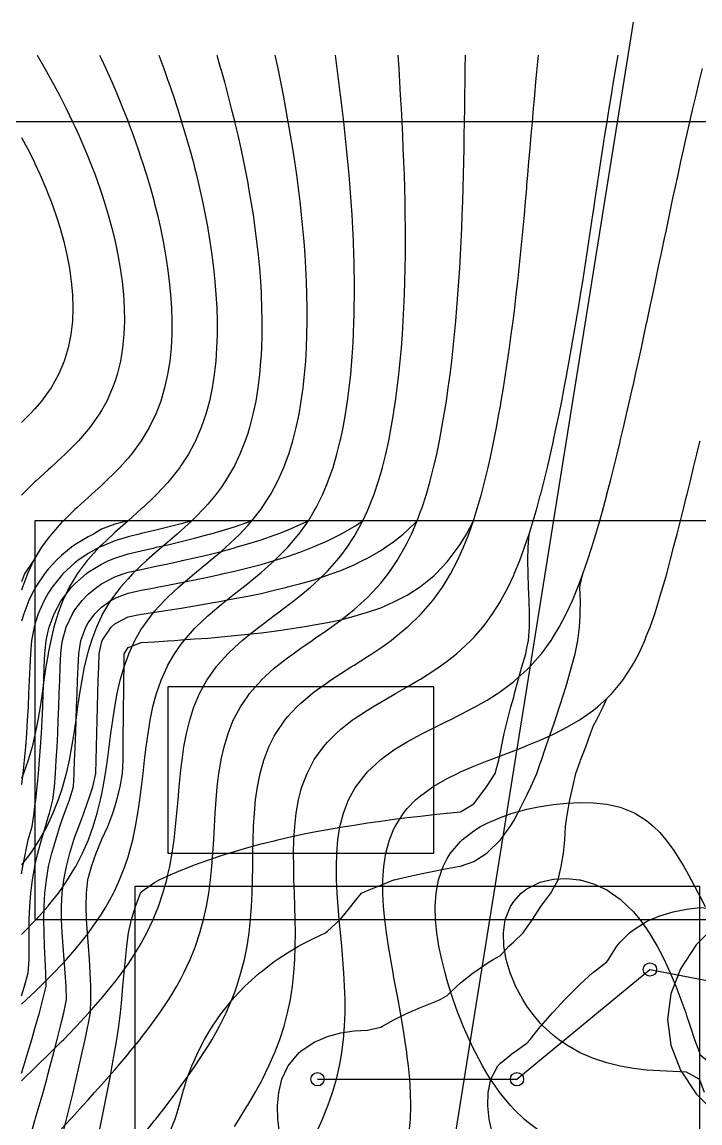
# Model space of a CAD drawing. Header units: feet. Extents: x 0 to 640, y -10 to 490.
# Drawn here: x 196.1 to 400, y 158.8 to 490 of the extents above; entities that cross this region are included whole.
import ezdxf

# ---------------------------------------------------------------- set-up
doc = ezdxf.new("R2010")
doc.units = ezdxf.units.FT
for name, color, linetype in [('EX-CONT-MAJOR', 7, 'CONTINUOUS'), ('EX-CONT-MINOR', 7, 'CONTINUOUS'), ('PR-BLDG', 7, 'CONTINUOUS'), ('PR-CONT-MAJOR', 7, 'CONTINUOUS'), ('PR-CONT-MINOR', 7, 'CONTINUOUS'), ('PR-LAWN', 7, 'CONTINUOUS'), ('PR-PAVEMENT', 7, 'CONTINUOUS'), ('PR-STORM-PIPE', 7, 'CONTINUOUS'), ('PR-STORM-STRC', 7, 'CONTINUOUS'), ('PROPERTY LINE', 7, 'CONTINUOUS'), ('SOILS', 7, 'CONTINUOUS')]:
    doc.layers.add(name, color=color, linetype=linetype)

msp = doc.modelspace()

# ---------------------------------------------------------------- linework, layer by layer
at = {"layer": 'EX-CONT-MAJOR'}
for points in [[(196, 171.55), (196.47, 172), (200, 175.4), (200.61, 176), (204, 179.31), (204.68, 180), (208, 183.32), (208.66, 184), (212, 187.45), (212.52, 188), (216, 191.75), (216.23, 192), (219.76, 196), (220, 196.28), (223.07, 200), (224, 201.17), (226.14, 204), (228, 206.6), (228.94, 208), (231.45, 212), (232, 212.95), (233.65, 216), (235.56, 220), (236, 221.04), (237.17, 224), (238.52, 228), (239.64, 232), (240, 233.56), (240.54, 236), (241.25, 240), (241.83, 244), (242.3, 248), (242.7, 252), (243.05, 256), (243.4, 260), (243.78, 264), (244, 265.95), (244.24, 268), (244.82, 272), (245.57, 276), (246.56, 280), (247.83, 284), (248, 284.42), (249.54, 288), (251.71, 292), (252, 292.44), (254.53, 296), (256, 297.76), (258.06, 300), (260, 301.89), (262.35, 304), (264, 305.38), (267.33, 308), (268, 308.52), (272, 311.49), (272.7, 312), (276, 314.47), (278.02, 316), (280, 317.58), (282.92, 320), (284, 320.98), (287.2, 324), (288, 324.85), (290.84, 328), (292, 329.48), (293.9, 332), (296, 335.25), (296.46, 336), (298.63, 340), (300, 342.98), (300.46, 344), (302.02, 348), (303.37, 352), (304, 354.18), (304.53, 356), (305.54, 360), (306.42, 364), (307.19, 368), (307.87, 372), (308, 372.88), (308.47, 376), (309, 380), (309.47, 384), (309.87, 388), (310.22, 392), (310.52, 396), (310.78, 400), (310.99, 404), (311.15, 408), (311.28, 412), (311.37, 416), (311.43, 420), (311.45, 424), (311.44, 428), (311.4, 432), (311.33, 436), (311.23, 440), (311.12, 444), (310.97, 448), (310.81, 452), (310.63, 456), (310.43, 460), (310.22, 464), (310, 468), (309.77, 472), (309.54, 476), (309.3, 480)], [(219.45, 480), (220, 478.84), (221.3, 476), (223.09, 472), (224, 469.9), (224.8, 468), (226.45, 464), (228, 460.08), (228.03, 460), (229.53, 456), (230.95, 452), (232, 448.89), (232.29, 448), (233.55, 444), (234.73, 440), (235.83, 436), (236, 435.33), (236.83, 432), (237.74, 428), (238.56, 424), (239.28, 420), (239.9, 416), (240, 415.21), (240.4, 412), (240.79, 408), (241.05, 404), (241.17, 400), (241.13, 396), (240.93, 392), (240.53, 388), (240, 384.58), (239.91, 384), (239.02, 380), (237.84, 376), (236.32, 372), (236, 371.31), (234.37, 368), (232, 364.04), (231.97, 364), (229.01, 360), (228, 358.8), (225.5, 356), (224, 354.48), (221.47, 352), (220, 350.64), (217.09, 348), (216, 347.02), (212.67, 344), (212, 343.37), (208.55, 340), (208, 339.42), (204.96, 336), (204, 334.78), (201.99, 332), (200, 328.72), (199.6, 328), (197.73, 324), (196.26, 320), (196, 319.14)], [(312.61, 156), (312.93, 160), (313.03, 164), (312.95, 168), (312.72, 172), (312.34, 176), (312, 178.78), (311.86, 180), (311.29, 184), (310.65, 188), (309.95, 192), (309.22, 196), (308.48, 200), (308, 202.54), (307.74, 204), (307.02, 208), (306.35, 212), (305.75, 216), (305.24, 220), (304.86, 224), (304.64, 228), (304.64, 232), (304.92, 236), (305.56, 240), (306.65, 244), (308, 247.31), (308.32, 248), (310.86, 252), (312, 253.39), (314.52, 256), (316, 257.28), (319.72, 260), (320, 260.18), (324, 262.46), (327.09, 264), (328, 264.43), (332, 266.15), (336, 267.75), (336.65, 268), (340, 269.29), (344, 270.81), (347.11, 272), (348, 272.37), (352, 274.04), (356, 275.83), (356.37, 276), (360, 277.89), (363.67, 280), (364, 280.22), (368, 283.05), (369.25, 284), (372, 286.53), (373.51, 288), (376, 291), (376.81, 292), (379.44, 296), (380, 297.04), (381.62, 300), (383.42, 304), (384, 305.49), (385.01, 308), (386.42, 312), (387.67, 316), (388, 317.13), (388.88, 320), (390.02, 324), (391.09, 328), (392, 331.57), (392.11, 332), (393.17, 336), (394.19, 340), (395.17, 344), (396, 347.41), (396.15, 348), (397.16, 352), (398.14, 356), (399.1, 360), (400, 363.76), (400.06, 364)]]:
    msp.add_lwpolyline(points, dxfattribs=at)
at = {"layer": 'EX-CONT-MINOR'}
for points in [[(196, 194.6), (197.49, 196), (200, 198.34), (201.7, 200), (204, 202.26), (205.7, 204), (208, 206.41), (209.45, 208), (212, 210.89), (212.92, 212), (216, 215.87), (216.1, 216), (218.93, 220), (220, 221.65), (221.43, 224), (223.61, 228), (224, 228.79), (225.46, 232), (227.03, 236), (228, 238.93), (228.33, 240), (229.4, 244), (230.27, 248), (230.99, 252), (231.59, 256), (232, 259.24), (232.09, 260), (232.55, 264), (233, 268), (233.47, 272), (234.02, 276), (234.68, 280), (235.51, 284), (236, 285.89), (236.58, 288), (237.97, 292), (239.73, 296), (240, 296.52), (242.01, 300), (244, 302.86), (244.87, 304), (248, 307.57), (248.41, 308), (252, 311.41), (252.67, 312), (256, 314.8), (257.5, 316), (260, 317.98), (262.59, 320), (264, 321.12), (267.56, 324), (268, 324.38), (272, 327.91), (272.1, 328), (276, 331.94), (276.06, 332), (279.42, 336), (280, 336.8), (282.24, 340), (284, 342.94), (284.61, 344), (286.59, 348), (288, 351.38), (288.25, 352), (289.66, 356), (290.85, 360), (291.85, 364), (292, 364.7), (292.71, 368), (293.43, 372), (294.04, 376), (294.55, 380), (294.98, 384), (295.33, 388), (295.6, 392), (295.82, 396), (295.97, 400), (296, 401.34), (296.07, 404), (296.11, 408), (296.1, 412), (296.05, 416), (296, 418), (295.95, 420), (295.81, 424), (295.63, 428), (295.4, 432), (295.14, 436), (294.84, 440), (294.51, 444), (294.15, 448), (293.76, 452), (293.33, 456), (292.88, 460), (292.41, 464), (292, 467.35), (291.92, 468), (291.41, 472), (290.89, 476), (290.36, 480)], [(196, 215.52), (196.48, 216), (200, 219.6), (200.37, 220), (203.91, 224), (204, 224.11), (207.06, 228), (208, 229.3), (209.84, 232), (212, 235.54), (212.26, 236), (214.32, 240), (216, 243.83), (216.07, 244), (217.51, 248), (218.72, 252), (219.72, 256), (220, 257.33), (220.54, 260), (221.22, 264), (221.81, 268), (222.35, 272), (222.87, 276), (223.41, 280), (224, 283.9), (224.02, 284), (224.75, 288), (225.65, 292), (226.79, 296), (228, 299.4), (228.23, 300), (230.09, 304), (232, 307.33), (232.42, 308), (235.36, 312), (236, 312.76), (238.95, 316), (240, 317.05), (243.17, 320), (244, 320.73), (247.87, 324), (248, 324.11), (252, 327.4), (252.73, 328), (256, 330.78), (257.4, 332), (260, 334.43), (261.61, 336), (264, 338.57), (265.26, 340), (268, 343.51), (268.36, 344), (270.95, 348), (272, 349.91), (273.1, 352), (274.89, 356), (276, 358.97), (276.37, 360), (277.6, 364), (278.62, 368), (279.45, 372), (280, 375.22), (280.13, 376), (280.68, 380), (281.11, 384), (281.44, 388), (281.67, 392), (281.82, 396), (281.89, 400), (281.9, 404), (281.83, 408), (281.71, 412), (281.52, 416), (281.28, 420), (280.98, 424), (280.63, 428), (280.23, 432), (280, 434.06), (279.78, 436), (279.29, 440), (278.76, 444), (278.18, 448), (277.56, 452), (276.9, 456), (276.2, 460), (276, 461.12), (275.48, 464), (274.72, 468), (273.94, 472), (273.12, 476), (272.29, 480)], [(254.72, 480), (255.86, 476), (256, 475.51), (256.97, 472), (258.04, 468), (259.07, 464), (260, 460.23), (260.06, 460), (261, 456), (261.9, 452), (262.74, 448), (263.54, 444), (264, 441.53), (264.28, 440), (264.97, 436), (265.6, 432), (266.17, 428), (266.68, 424), (267.12, 420), (267.5, 416), (267.8, 412), (268, 408.6), (268.03, 408), (268.19, 404), (268.26, 400), (268.24, 396), (268.12, 392), (268, 389.85), (267.89, 388), (267.55, 384), (267.06, 380), (266.41, 376), (265.58, 372), (264.55, 368), (264, 366.28), (263.26, 364), (261.67, 360), (260, 356.54), (259.73, 356), (257.37, 352), (256, 350.02), (254.53, 348), (252, 344.97), (251.15, 344), (248, 340.77), (247.22, 340), (244, 337.06), (242.81, 336), (240, 333.58), (238.15, 332), (236, 330.15), (233.57, 328), (232, 326.56), (229.37, 324), (228, 322.55), (225.76, 320), (224, 317.73), (222.77, 316), (220.36, 312), (220, 311.28), (218.47, 308), (216.97, 304), (216, 300.78), (215.78, 300), (214.84, 296), (214.07, 292), (213.42, 288), (212.84, 284), (212.28, 280), (212, 278.08), (211.69, 276), (211.04, 272), (210.29, 268), (209.4, 264), (208.33, 260), (208, 258.96), (207.01, 256), (205.43, 252), (204, 248.92), (203.54, 248), (201.29, 244), (200, 241.97), (198.65, 240), (196, 236.49)], [(237.26, 480), (238.73, 476), (240, 472.44), (240.16, 472), (241.53, 468), (242.85, 464), (244, 460.38), (244.12, 460), (245.32, 456), (246.47, 452), (247.56, 448), (248, 446.28), (248.58, 444), (249.53, 440), (250.42, 436), (251.23, 432), (251.97, 428), (252, 427.82), (252.63, 424), (253.22, 420), (253.72, 416), (254.13, 412), (254.46, 408), (254.68, 404), (254.79, 400), (254.79, 396), (254.66, 392), (254.39, 388), (253.95, 384), (253.33, 380), (252.49, 376), (252, 374.15), (251.41, 372), (250.02, 368), (248.3, 364), (248, 363.42), (246.15, 360), (244, 356.67), (243.55, 356), (240.41, 352), (240, 351.54), (236.71, 348), (236, 347.3), (232.52, 344), (232, 343.53), (228.03, 340), (228, 339.97), (224, 336.42), (223.54, 336), (220, 332.63), (219.37, 332), (216, 328.31), (215.74, 328), (212.74, 324), (212, 322.85), (210.32, 320), (208.39, 316), (208, 315.01), (206.89, 312), (205.7, 308), (204.75, 304), (204, 300.15), (203.97, 300), (203.31, 296), (202.72, 292), (202.14, 288), (201.54, 284), (200.87, 280), (200.09, 276), (200, 275.6), (199.14, 272), (197.99, 268), (196.61, 264), (196, 262.47)], [(200.7, 480), (203.01, 476), (204, 474.25), (205.23, 472), (207.36, 468), (208, 466.77), (209.39, 464), (211.33, 460), (212, 458.58), (213.17, 456), (214.91, 452), (216, 449.38), (216.55, 448), (218.09, 444), (219.52, 440), (220, 438.56), (220.83, 436), (222.04, 432), (223.13, 428), (224, 424.44), (224.1, 424), (224.94, 420), (225.65, 416), (226.21, 412), (226.62, 408), (226.86, 404), (226.91, 400), (226.76, 396), (226.36, 392), (225.69, 388), (224.72, 384), (224, 381.8), (223.37, 380), (221.59, 376), (220, 373.13), (219.33, 372), (216.5, 368), (216, 367.39), (213.06, 364), (212, 362.89), (209.08, 360), (208, 358.98), (204.74, 356), (204, 355.33), (200.36, 352), (200, 351.66), (196.3, 348), (196, 347.68)], [(208, 157.05), (210.7, 160), (212, 161.41), (214.35, 164), (216, 165.81), (217.96, 168), (220, 170.27), (221.52, 172), (224, 174.83), (225, 176), (228, 179.54), (228.38, 180), (231.62, 184), (232, 184.47), (234.71, 188), (236, 189.74), (237.6, 192), (240, 195.58), (240.27, 196), (242.68, 200), (244, 202.4), (244.83, 204), (246.69, 208), (248, 211.23), (248.29, 212), (249.62, 216), (250.72, 220), (251.6, 224), (252, 226.26), (252.29, 228), (252.82, 232), (253.23, 236), (253.54, 240), (253.79, 244), (254.01, 248), (254.24, 252), (254.51, 256), (254.85, 260), (255.32, 264), (255.97, 268), (256, 268.15), (256.87, 272), (258.08, 276), (259.67, 280), (260, 280.67), (261.81, 284), (264, 287.26), (264.55, 288), (268, 291.93), (268.07, 292), (272, 295.6), (272.47, 296), (276, 298.76), (277.68, 300), (280, 301.65), (283.39, 304), (284, 304.42), (288, 307.2), (289.14, 308), (292, 310.12), (294.44, 312), (296, 313.31), (299.06, 316), (300, 316.93), (302.97, 320), (304, 321.22), (306.24, 324), (308, 326.52), (308.99, 328), (311.31, 332), (312, 333.37), (313.29, 336), (314.99, 340), (316, 342.73), (316.46, 344), (317.76, 348), (318.91, 352), (319.92, 356), (320, 356.33), (320.85, 360), (321.68, 364), (322.44, 368), (323.13, 372), (323.76, 376), (324, 377.67), (324.34, 380), (324.88, 384), (325.37, 388), (325.82, 392), (326.23, 396), (326.61, 400), (326.95, 404), (327.25, 408), (327.53, 412), (327.78, 416), (328, 419.91), (328.01, 420), (328.21, 424), (328.39, 428), (328.54, 432), (328.68, 436), (328.8, 440), (328.91, 444), (329, 448), (329.08, 452), (329.15, 456), (329.21, 460), (329.27, 464), (329.33, 468), (329.39, 472), (329.45, 476), (329.52, 480)], [(233.19, 156), (236, 159.56), (236.34, 160), (239.43, 164), (240, 164.74), (242.45, 168), (244, 170.09), (245.38, 172), (248, 175.73), (248.18, 176), (250.82, 180), (252, 181.88), (253.28, 184), (255.51, 188), (256, 188.94), (257.51, 192), (259.25, 196), (260, 197.94), (260.74, 200), (261.98, 204), (262.99, 208), (263.79, 212), (264, 213.36), (264.39, 216), (264.83, 220), (265.13, 224), (265.33, 228), (265.45, 232), (265.52, 236), (265.58, 240), (265.66, 244), (265.79, 248), (266.02, 252), (266.38, 256), (266.92, 260), (267.71, 264), (268, 265.1), (268.83, 268), (270.38, 272), (272, 275.21), (272.44, 276), (275.21, 280), (276, 280.96), (278.81, 284), (280, 285.12), (283.38, 288), (284, 288.49), (288, 291.38), (288.92, 292), (292, 294.03), (295.11, 296), (296, 296.57), (300, 299.12), (301.37, 300), (304, 301.79), (307.12, 304), (308, 304.68), (312, 307.94), (312.07, 308), (316, 311.78), (316.22, 312), (319.67, 316), (320, 316.44), (322.56, 320), (324, 322.33), (325, 324), (327.08, 328), (328, 330.01), (328.89, 332), (330.47, 336), (331.87, 340), (332, 340.41), (333.14, 344), (334.28, 348), (335.33, 352), (336, 354.79), (336.29, 356), (337.2, 360), (338.04, 364), (338.83, 368), (339.57, 372), (340, 374.46), (340.27, 376), (340.95, 380), (341.58, 384), (342.18, 388), (342.75, 392), (343.29, 396), (343.8, 400), (344, 401.61), (344.3, 404), (344.77, 408), (345.22, 412), (345.66, 416), (346.07, 420), (346.46, 424), (346.85, 428), (347.21, 432), (347.57, 436), (347.92, 440), (348, 440.92), (348.27, 444), (348.61, 448), (348.95, 452), (349.29, 456), (349.63, 460), (349.98, 464), (350.33, 468), (350.68, 472), (351.05, 476), (351.43, 480)], [(260, 157.81), (261.4, 160), (263.88, 164), (264, 164.2), (266.22, 168), (268, 171.24), (268.4, 172), (270.38, 176), (272, 179.67), (272.14, 180), (273.66, 184), (274.95, 188), (276, 191.97), (276.01, 192), (276.83, 196), (277.45, 200), (277.89, 204), (278.16, 208), (278.3, 212), (278.33, 216), (278.28, 220), (278.18, 224), (278.05, 228), (277.92, 232), (277.83, 236), (277.81, 240), (277.89, 244), (278.13, 248), (278.57, 252), (279.27, 256), (280, 258.85), (280.32, 260), (281.84, 264), (283.9, 268), (284, 268.15), (286.76, 272), (288, 273.42), (290.56, 276), (292, 277.27), (295.47, 280), (296, 280.38), (300, 283.03), (301.59, 284), (304, 285.44), (308, 287.73), (308.48, 288), (312, 290.02), (315.4, 292), (316, 292.37), (320, 294.92), (321.61, 296), (324, 297.76), (326.85, 300), (328, 301.02), (331.16, 304), (332, 304.9), (334.71, 308), (336, 309.7), (337.67, 312), (340, 315.73), (340.16, 316), (342.3, 320), (344, 323.64), (344.16, 324), (345.82, 328), (347.3, 332), (348, 334.09), (348.65, 336), (349.89, 340), (351.04, 344), (352, 347.56), (352.12, 348), (353.15, 352), (354.13, 356), (355.06, 360), (355.95, 364), (356, 364.25), (356.82, 368), (357.65, 372), (358.45, 376), (359.23, 380), (359.98, 384), (360, 384.13), (360.72, 388), (361.44, 392), (362.13, 396), (362.81, 400), (363.47, 404), (364, 407.28), (364.12, 408), (364.76, 412), (365.39, 416), (366.02, 420), (366.63, 424), (367.23, 428), (367.83, 432), (368, 433.15), (368.43, 436), (369.04, 440), (369.64, 444), (370.25, 448), (370.86, 452), (371.47, 456), (372, 459.4), (372.1, 460), (372.74, 464), (373.39, 468), (374.05, 472), (374.73, 476), (375.42, 480)], [(284.66, 156), (286.48, 160), (288, 163.76), (288.09, 164), (289.49, 168), (290.66, 172), (291.61, 176), (292, 178.14), (292.32, 180), (292.83, 184), (293.14, 188), (293.29, 192), (293.29, 196), (293.16, 200), (292.94, 204), (292.64, 208), (292.29, 212), (292, 215.1), (291.92, 216), (291.55, 220), (291.21, 224), (290.92, 228), (290.73, 232), (290.67, 236), (290.79, 240), (291.13, 244), (291.76, 248), (292, 248.99), (292.8, 252), (294.35, 256), (296, 259.13), (296.53, 260), (299.59, 264), (300, 264.44), (303.8, 268), (304, 268.16), (308, 271.05), (309.48, 272), (312, 273.51), (316, 275.69), (316.6, 276), (320, 277.72), (324, 279.69), (324.65, 280), (328, 281.69), (332, 283.77), (332.43, 284), (336, 286.07), (339.09, 288), (340, 288.63), (344, 291.61), (344.49, 292), (348, 295.19), (348.83, 296), (352, 299.58), (352.36, 300), (355.27, 304), (356, 305.16), (357.73, 308), (359.83, 312), (360, 312.37), (361.69, 316), (363.33, 320), (364, 321.78), (364.84, 324), (366.22, 328), (367.5, 332), (368, 333.64), (368.72, 336), (369.89, 340), (371, 344), (372, 347.78), (372.06, 348), (373.11, 352), (374.13, 356), (375.12, 360), (376, 363.7), (376.07, 364), (377.03, 368), (377.97, 372), (378.88, 376), (379.78, 380), (380, 381.01), (380.67, 384), (381.56, 388), (382.43, 392), (383.28, 396), (384, 399.4), (384.13, 400), (384.99, 404), (385.83, 408), (386.67, 412), (387.5, 416), (388, 418.4), (388.34, 420), (389.18, 424), (390.03, 428), (390.87, 432), (391.71, 436), (392, 437.37), (392.57, 440), (393.44, 444), (394.31, 448), (395.19, 452), (396, 455.64), (396.08, 456), (397, 460), (397.92, 464), (398.86, 468), (399.81, 472), (400, 472.8), (400.78, 476)], [(196, 455.28), (197.73, 452), (199.73, 448), (200, 447.44), (201.58, 444), (203.3, 440), (204, 438.25), (204.87, 436), (206.29, 432), (207.57, 428), (208, 426.46), (208.67, 424), (209.61, 420), (210.37, 416), (210.93, 412), (211.29, 408), (211.4, 404), (211.25, 400), (210.78, 396), (209.98, 392), (208.77, 388), (208, 386.09), (207.08, 384), (204.84, 380), (204, 378.76), (201.96, 376), (200, 373.7), (198.43, 372), (196, 369.59)], [(352, 156.32), (348, 159.27), (347.2, 160), (344, 162.98), (343.11, 164), (340, 167.7), (339.79, 168), (337.03, 172), (336, 173.58), (334.63, 176), (332.49, 180), (332, 180.95), (330.58, 184), (328.84, 188), (328, 190.04), (327.25, 192), (325.82, 196), (324.51, 200), (324, 201.69), (323.35, 204), (322.35, 208), (321.52, 212), (320.89, 216), (320.49, 220), (320.39, 224), (320.66, 228), (321.42, 232), (322.77, 236), (324, 238.38), (324.99, 240), (328, 243.55), (328.47, 244), (332, 246.73), (334.07, 248), (336, 249.03), (340, 250.77), (343.56, 252), (344, 252.14), (348, 253.2), (352, 254.03), (356, 254.65), (360, 255.06), (364, 255.24), (368, 255.15), (372, 254.71), (376, 253.81), (380, 252.24), (380.42, 252), (384, 249.82), (386.09, 248), (388, 246.2), (389.8, 244), (392, 241.12), (392.71, 240), (395.16, 236), (396, 234.59), (397.38, 232), (399.49, 228), (400, 227.05), (401.55, 224)], [(401.4, 168), (400, 171.83), (399.82, 172), (396, 174.1), (392, 174.3), (388, 174.48), (384, 174.77), (380, 175.23), (376, 175.9), (375.61, 176), (372, 176.9), (368, 178.22), (364, 179.91), (363.84, 180), (360, 182.2), (357.45, 184), (356, 185.11), (352.88, 188), (352, 188.91), (349.45, 192), (348, 193.99), (346.73, 196), (344.56, 200), (344, 201.26), (342.92, 204), (341.75, 208), (341.04, 212), (340.9, 216), (341.48, 220), (343.02, 224), (344, 225.49), (346.3, 228), (348, 229.3), (352, 231.25), (354.94, 232), (356, 232.22), (360, 232.41), (363.75, 232), (364, 231.97), (368, 230.8), (372, 228.94), (373.45, 228), (376, 226.17), (378.37, 224), (380, 222.35), (381.93, 220), (384, 217.22), (384.8, 216), (387.18, 212), (388, 210.48), (389.25, 208), (391.1, 204), (392, 201.86), (392.78, 200), (394.3, 196), (395.76, 192), (396, 191.19), (397.1, 188), (398.42, 184), (399.88, 180), (400, 179.45), (404, 176.15)]]:
    msp.add_lwpolyline(points, dxfattribs=at)
at = {"layer": 'PR-BLDG'}
msp.add_lwpolyline([(240, 240), (320, 240), (320, 290), (240, 290)], close=True, dxfattribs=at)
at = {"layer": 'PR-CONT-MAJOR'}
for points in [[(196, 173.8), (196.68, 176), (197.9, 180), (199.07, 184), (200, 187.28), (200.21, 188), (201.33, 192), (202.41, 196), (203.33, 200), (203.28, 204), (203.07, 208), (202.87, 212), (202.73, 216), (202.68, 220), (202.76, 224), (203.02, 228), (203.46, 232), (204, 235.32), (204.13, 236), (205.12, 240), (206.27, 244), (207.51, 248), (208, 249.55), (208.91, 252), (210.35, 256), (211.55, 260), (211.77, 264), (211.95, 268), (212, 269.33), (212.11, 272), (212.27, 276), (212.4, 280), (212.54, 284), (212.67, 288), (212.81, 292), (212.97, 296), (213.16, 300), (213.77, 304), (215.26, 308), (216, 309.27), (218.02, 312), (220, 313.98), (222.87, 316), (224, 316.68), (228, 318.21), (232, 319.06), (236, 319.85), (236.77, 320), (240, 320.61), (244, 321.38), (248, 322.18), (252, 323.03), (256, 323.93), (256.29, 324), (260, 324.83), (264, 325.79), (268, 326.85), (271.94, 328), (272, 328.02), (276, 329.24), (280, 330.63), (283.48, 332), (284, 332.21), (288, 333.94), (292, 335.97), (292.05, 336), (296, 338.26), (298.63, 340), (300, 342.98), (300.46, 344), (302.02, 348), (303.37, 352), (304, 354.18), (304.53, 356), (305.54, 360), (306.42, 364), (307.19, 368), (307.87, 372), (308, 372.88), (308.47, 376), (309, 380), (309.47, 384), (309.87, 388), (310.22, 392), (310.52, 396), (310.78, 400), (310.99, 404), (311.15, 408), (311.28, 412), (311.37, 416), (311.43, 420), (311.45, 424), (311.44, 428), (311.4, 432), (311.33, 436), (311.23, 440), (311.12, 444), (310.97, 448), (310.81, 452), (310.63, 456), (310.43, 460), (310.22, 464), (310, 468), (309.77, 472), (309.54, 476), (309.3, 480)], [(219.45, 480), (220, 478.84), (221.3, 476), (223.09, 472), (224, 469.9), (224.8, 468), (226.45, 464), (228, 460.08), (228.03, 460), (229.53, 456), (230.95, 452), (232, 448.89), (232.29, 448), (233.55, 444), (234.73, 440), (235.83, 436), (236, 435.33), (236.83, 432), (237.74, 428), (238.56, 424), (239.28, 420), (239.9, 416), (240, 415.21), (240.4, 412), (240.79, 408), (241.05, 404), (241.17, 400), (241.13, 396), (240.93, 392), (240.53, 388), (240, 384.58), (239.91, 384), (239.02, 380), (237.84, 376), (236.32, 372), (236, 371.31), (234.37, 368), (232, 364.04), (231.97, 364), (229.01, 360), (228, 358.8), (225.5, 356), (224, 354.48), (221.47, 352), (220, 350.64), (217.09, 348), (216, 347.02), (212.67, 344), (212, 343.37), (208.55, 340), (208, 339.42), (204.96, 336), (204, 334.78), (201.99, 332), (200, 328.72), (199.6, 328), (196.85, 324), (196, 321.64)], [(273.56, 156), (273.07, 160), (272.96, 164), (273.33, 168), (274.31, 172), (276, 175.65), (276.18, 176), (279.48, 180), (280, 180.49), (284, 183.2), (285.91, 184), (288, 184.88), (292, 185.92), (296, 186.52), (300, 186.78), (304, 187.68), (304.55, 188), (308, 189.84), (312, 191.86), (312.29, 192), (316, 193.6), (320, 195.15), (321.91, 196), (324, 197.22), (326.93, 200), (328, 200.96), (331.81, 204), (332, 204.15), (336, 206.89), (337.85, 208), (340, 209.27), (342.59, 212), (344, 213.3), (346.9, 216), (348, 217.61), (349.65, 220), (352, 223.7), (352.2, 224), (355.13, 228), (356, 229.45), (357.38, 232), (358.31, 236), (359.01, 240), (359.36, 244), (359.61, 248), (360, 250.82), (360.15, 252), (360.89, 256), (361.77, 260), (362.7, 264), (364, 267.62), (364.14, 268), (365.68, 272), (367.15, 276), (368, 278.44), (368.88, 280), (370.88, 284), (372, 286.53), (373.51, 288), (376, 291), (376.81, 292), (379.44, 296), (380, 297.04), (381.62, 300), (383.42, 304), (384, 305.49), (385.01, 308), (386.42, 312), (387.67, 316), (388, 317.13), (388.88, 320), (390.02, 324), (391.09, 328), (392, 331.57), (392.11, 332), (393.17, 336), (394.19, 340), (395.17, 344), (396, 347.41), (396.15, 348), (397.16, 352), (398.14, 356), (399.1, 360), (400, 363.76), (400.06, 364)]]:
    msp.add_lwpolyline(points, dxfattribs=at)
at = {"layer": 'PR-CONT-MINOR'}
for points in [[(196, 197.04), (196.87, 200), (197.94, 204), (198.29, 208), (198.28, 212), (198.24, 216), (198.29, 220), (198.47, 224), (198.79, 228), (199.28, 232), (199.94, 236), (200, 236.3), (200.88, 240), (201.97, 244), (203.15, 248), (204, 250.78), (204.43, 252), (205.36, 256), (205.86, 260), (206.17, 264), (206.43, 268), (206.65, 272), (206.84, 276), (207, 280), (207.15, 284), (207.29, 288), (207.44, 292), (207.59, 296), (207.76, 300), (208, 302.04), (208.25, 304), (209.41, 308), (211.27, 312), (212, 313.16), (214.17, 316), (216, 317.9), (218.58, 320), (220, 321), (224, 323.08), (226.57, 324), (228, 324.48), (232, 325.35), (236, 326.18), (240, 327.04), (244, 327.94), (244.25, 328), (248, 328.83), (252, 329.76), (256, 330.77), (260, 331.86), (260.47, 332), (264, 333), (268, 334.26), (272, 335.66), (272.89, 336), (276, 337.19), (280, 338.92), (282.24, 340), (284, 342.94), (284.61, 344), (286.59, 348), (288, 351.38), (288.25, 352), (289.66, 356), (290.85, 360), (291.85, 364), (292, 364.7), (292.71, 368), (293.43, 372), (294.04, 376), (294.55, 380), (294.98, 384), (295.33, 388), (295.6, 392), (295.82, 396), (295.97, 400), (296, 401.34), (296.07, 404), (296.11, 408), (296.1, 412), (296.05, 416), (296, 418), (295.95, 420), (295.81, 424), (295.63, 428), (295.4, 432), (295.14, 436), (294.84, 440), (294.51, 444), (294.15, 448), (293.76, 452), (293.33, 456), (292.88, 460), (292.41, 464), (292, 467.35), (291.92, 468), (291.41, 472), (290.89, 476), (290.36, 480)], [(196, 233.82), (196.41, 236), (197.19, 240), (197.96, 244), (199.16, 248), (199.73, 252), (200, 254.13), (200.24, 256), (200.7, 260), (201.09, 264), (201.42, 268), (201.71, 272), (201.95, 276), (202.16, 280), (202.34, 284), (202.51, 288), (202.66, 292), (202.82, 296), (202.99, 300), (203.4, 304), (204, 306.76), (204.3, 308), (205.82, 312), (207.93, 316), (208, 316.11), (211.03, 320), (212, 321.04), (215.37, 324), (216, 324.48), (220, 326.95), (222.24, 328), (224, 328.77), (228, 330.05), (232, 330.98), (236, 331.89), (236.46, 332), (240, 332.79), (244, 333.73), (248, 334.74), (252, 335.82), (252.64, 336), (256, 336.95), (260, 338.17), (264, 339.54), (265.26, 340), (268, 343.51), (268.36, 344), (270.95, 348), (272, 349.91), (273.1, 352), (274.89, 356), (276, 358.97), (276.37, 360), (277.6, 364), (278.62, 368), (279.45, 372), (280, 375.22), (280.13, 376), (280.68, 380), (281.11, 384), (281.44, 388), (281.67, 392), (281.82, 396), (281.89, 400), (281.9, 404), (281.83, 408), (281.71, 412), (281.52, 416), (281.28, 420), (280.98, 424), (280.63, 428), (280.23, 432), (280, 434.06), (279.78, 436), (279.29, 440), (278.76, 444), (278.18, 448), (277.56, 452), (276.9, 456), (276.2, 460), (276, 461.12), (275.48, 464), (274.72, 468), (273.94, 472), (273.12, 476), (272.29, 480)], [(254.72, 480), (255.86, 476), (256, 475.51), (256.97, 472), (258.04, 468), (259.07, 464), (260, 460.23), (260.06, 460), (261, 456), (261.9, 452), (262.74, 448), (263.54, 444), (264, 441.53), (264.28, 440), (264.97, 436), (265.6, 432), (266.17, 428), (266.68, 424), (267.12, 420), (267.5, 416), (267.8, 412), (268, 408.6), (268.03, 408), (268.19, 404), (268.26, 400), (268.24, 396), (268.12, 392), (268, 389.85), (267.89, 388), (267.55, 384), (267.06, 380), (266.41, 376), (265.58, 372), (264.55, 368), (264, 366.28), (263.26, 364), (261.67, 360), (260, 356.54), (259.73, 356), (257.37, 352), (256, 350.02), (254.53, 348), (252, 344.97), (251.15, 344), (248, 340.77), (247.22, 340), (244, 339.1), (240, 338.05), (236, 337.08), (232, 336.15), (231.36, 336), (228, 335.18), (224, 333.92), (220, 332.28), (219.44, 332), (216, 330.1), (212.93, 328), (212, 327.29), (208.43, 324), (208, 323.54), (205.19, 320), (204, 318.17), (202.77, 316), (200.99, 312), (200, 308.9), (199.74, 308), (198.98, 304), (198.62, 300), (198.45, 296), (198.28, 292), (198.11, 288), (197.92, 284), (197.71, 280), (197.46, 276), (197.16, 272), (196.81, 268), (196.4, 264), (196, 260.65)], [(237.26, 480), (238.73, 476), (240, 472.44), (240.16, 472), (241.53, 468), (242.85, 464), (244, 460.38), (244.12, 460), (245.32, 456), (246.47, 452), (247.56, 448), (248, 446.28), (248.58, 444), (249.53, 440), (250.42, 436), (251.23, 432), (251.97, 428), (252, 427.82), (252.63, 424), (253.22, 420), (253.72, 416), (254.13, 412), (254.46, 408), (254.68, 404), (254.79, 400), (254.79, 396), (254.66, 392), (254.39, 388), (253.95, 384), (253.33, 380), (252.49, 376), (252, 374.15), (251.41, 372), (250.02, 368), (248.3, 364), (248, 363.42), (246.15, 360), (244, 356.67), (243.55, 356), (240.41, 352), (240, 351.54), (236.71, 348), (236, 347.3), (232.52, 344), (232, 343.53), (228.03, 340), (228, 339.99), (224, 338.95), (220, 337.5), (217.61, 336), (216, 335.18), (212, 332.76), (211.02, 332), (208, 329.56), (206.35, 328), (204, 325.45), (202.84, 324), (200.14, 320), (200, 319.75), (198.15, 316), (196.62, 312), (196, 309.76)], [(200.7, 480), (203.01, 476), (204, 474.25), (205.23, 472), (207.36, 468), (208, 466.77), (209.39, 464), (211.33, 460), (212, 458.58), (213.17, 456), (214.91, 452), (216, 449.38), (216.55, 448), (218.09, 444), (219.52, 440), (220, 438.56), (220.83, 436), (222.04, 432), (223.13, 428), (224, 424.44), (224.1, 424), (224.94, 420), (225.65, 416), (226.21, 412), (226.62, 408), (226.86, 404), (226.91, 400), (226.76, 396), (226.36, 392), (225.69, 388), (224.72, 384), (224, 381.8), (223.37, 380), (221.59, 376), (220, 373.13), (219.33, 372), (216.5, 368), (216, 367.39), (213.06, 364), (212, 362.89), (209.08, 360), (208, 358.98), (204.74, 356), (204, 355.33), (200.36, 352), (200, 351.66), (196.3, 348), (196, 347.68)], [(198.95, 156), (200, 159.62), (200.11, 160), (201.29, 164), (202.43, 168), (203.53, 172), (204, 173.73), (204.62, 176), (205.69, 180), (206.72, 184), (207.7, 188), (208, 189.24), (208.67, 192), (209.46, 196), (209.38, 200), (209.14, 204), (208.84, 208), (208.52, 212), (208.23, 216), (208.03, 220), (208, 223.85), (208, 224), (208, 224.02), (208.2, 228), (208.68, 232), (209.46, 236), (210.51, 240), (211.71, 244), (212, 244.88), (213.22, 248), (214.72, 252), (216, 255.82), (216.07, 256), (217.46, 260), (218.32, 264), (218.43, 268), (218.54, 272), (218.63, 276), (218.73, 280), (218.82, 284), (218.93, 288), (219.05, 292), (219.18, 296), (219.34, 300), (220, 303.25), (220.18, 304), (222.93, 308), (224, 308.99), (228, 311.1), (232, 311.87), (232.86, 312), (236, 312.46), (240, 313.07), (244, 313.7), (248, 314.37), (252, 315.08), (256, 315.82), (256.91, 316), (260, 316.56), (264, 317.32), (268, 318.15), (272, 319.06), (275.72, 320), (276, 320.07), (280, 321.09), (284, 322.25), (288, 323.6), (289.09, 324), (292, 325.07), (296, 326.77), (298.51, 328), (300, 328.75), (304, 331.05), (305.43, 332), (308, 333.78), (310.75, 336), (312, 337.08), (314.99, 340), (316, 342.73), (316.46, 344), (317.76, 348), (318.91, 352), (319.92, 356), (320, 356.33), (320.85, 360), (321.68, 364), (322.44, 368), (323.13, 372), (323.76, 376), (324, 377.67), (324.34, 380), (324.88, 384), (325.37, 388), (325.82, 392), (326.23, 396), (326.61, 400), (326.95, 404), (327.25, 408), (327.53, 412), (327.78, 416), (328, 419.91), (328.01, 420), (328.21, 424), (328.39, 428), (328.54, 432), (328.68, 436), (328.8, 440), (328.91, 444), (329, 448), (329.08, 452), (329.15, 456), (329.21, 460), (329.27, 464), (329.33, 468), (329.39, 472), (329.45, 476), (329.52, 480)], [(208.45, 156), (209.49, 160), (210.5, 164), (211.47, 168), (212, 170.27), (212.42, 172), (213.35, 176), (214.25, 180), (215.11, 184), (215.92, 188), (216, 188.4), (216.72, 192), (216.83, 196), (216.78, 200), (216.64, 204), (216.42, 208), (216.12, 212), (216, 213.34), (215.81, 216), (215.54, 220), (215.41, 224), (215.5, 228), (215.92, 232), (216, 232.37), (216.98, 236), (218.46, 240), (220, 243.92), (220.04, 244), (221.93, 248), (223.42, 252), (224, 253.96), (224.67, 256), (225.67, 260), (226.37, 264), (226.5, 268), (226.53, 272), (226.57, 276), (226.61, 280), (226.65, 284), (226.7, 288), (226.75, 292), (226.81, 296), (226.89, 300), (228, 301.89), (232, 303.35), (236, 303.59), (240, 303.85), (242.06, 304), (244, 304.13), (248, 304.42), (252, 304.72), (256, 305.06), (260, 305.43), (264, 305.83), (268, 306.28), (272, 306.78), (276, 307.36), (279.86, 308), (280, 308.02), (284, 308.64), (288, 309.36), (292, 310.22), (296, 311.28), (298.29, 312), (300, 312.48), (304, 313.83), (308, 315.58), (308.8, 316), (312, 317.59), (315.66, 320), (316, 320.22), (320, 323.43), (320.57, 324), (324, 327.6), (324.32, 328), (327.31, 332), (328, 333.01), (329.79, 336), (331.87, 340), (332, 340.41), (333.14, 344), (334.28, 348), (335.33, 352), (336, 354.79), (336.29, 356), (337.2, 360), (338.04, 364), (338.83, 368), (339.57, 372), (340, 374.46), (340.27, 376), (340.95, 380), (341.58, 384), (342.18, 388), (342.75, 392), (343.29, 396), (343.8, 400), (344, 401.61), (344.3, 404), (344.77, 408), (345.22, 412), (345.66, 416), (346.07, 420), (346.46, 424), (346.85, 428), (347.21, 432), (347.57, 436), (347.92, 440), (348, 440.92), (348.27, 444), (348.61, 448), (348.95, 452), (349.29, 456), (349.63, 460), (349.98, 464), (350.33, 468), (350.68, 472), (351.05, 476), (351.43, 480)], [(219.28, 156), (220, 159.48), (220.11, 160), (220.95, 164), (221.75, 168), (222.51, 172), (223.23, 176), (223.91, 180), (224, 180.52), (224.6, 184), (225.25, 188), (225.77, 192), (226.13, 196), (226.48, 200), (226.84, 204), (227.22, 208), (227.62, 212), (228, 215.38), (228.13, 216), (229.06, 220), (230.21, 224), (231.73, 228), (232, 228.35), (236, 231.13), (237.33, 232), (240, 233.23), (244, 234.91), (246.83, 236), (248, 236.46), (252, 237.94), (256, 239.27), (258.36, 240), (260, 240.52), (264, 241.7), (268, 242.78), (272, 243.76), (273.06, 244), (276, 244.7), (280, 245.58), (284, 246.38), (288, 247.13), (292, 247.81), (293.17, 248), (296, 248.47), (300, 249.1), (304, 249.67), (308, 250.21), (312, 250.71), (316, 251.18), (320, 251.62), (323.68, 252), (324, 252.03), (328, 252.44), (332, 254.87), (332.91, 256), (335.84, 260), (336, 260.23), (338.4, 264), (339.54, 268), (340, 270.37), (340.32, 272), (341.17, 276), (342.12, 280), (343.17, 284), (344, 286.97), (344.28, 288), (345.36, 292), (346.48, 296), (347.64, 300), (348, 301.73), (348.43, 304), (348.75, 308), (348.76, 312), (348.62, 316), (348.44, 320), (348.31, 324), (348.26, 328), (348.32, 332), (348.65, 336), (349.89, 340), (351.04, 344), (352, 347.56), (352.12, 348), (353.15, 352), (354.13, 356), (355.06, 360), (355.95, 364), (356, 364.25), (356.82, 368), (357.65, 372), (358.45, 376), (359.23, 380), (359.98, 384), (360, 384.13), (360.72, 388), (361.44, 392), (362.13, 396), (362.81, 400), (363.47, 404), (364, 407.28), (364.12, 408), (364.76, 412), (365.39, 416), (366.02, 420), (366.63, 424), (367.23, 428), (367.83, 432), (368, 433.15), (368.43, 436), (369.04, 440), (369.64, 444), (370.25, 448), (370.86, 452), (371.47, 456), (372, 459.4), (372.1, 460), (372.74, 464), (373.39, 468), (374.05, 472), (374.73, 476), (375.42, 480)], [(240.44, 156), (242.15, 160), (243.36, 164), (244, 166.18), (244.48, 168), (245.73, 172), (247.23, 176), (248, 177.77), (248.98, 180), (251.03, 184), (252, 185.67), (253.41, 188), (256, 191.77), (256.17, 192), (259.39, 196), (260, 196.69), (263.16, 200), (264, 200.82), (267.58, 204), (268, 204.35), (272, 207.41), (272.87, 208), (276, 210.07), (279.29, 212), (280, 212.41), (284, 214.47), (287.36, 216), (288, 216.56), (291.78, 220), (292, 220.27), (294.98, 224), (296, 225.27), (298.18, 228), (300, 228.77), (304, 230.42), (308, 231.99), (308.03, 232), (312, 232.91), (316, 233.78), (320, 234.6), (324, 235.39), (327.29, 236), (328, 236.13), (332, 237.5), (335.89, 240), (336, 240.09), (340, 243.98), (340.02, 244), (342.92, 248), (344, 249.74), (345.24, 252), (347.27, 256), (348, 257.47), (349.15, 260), (350.95, 264), (352, 266.94), (352.38, 268), (353.72, 272), (355.11, 276), (356, 278.54), (356.5, 280), (357.82, 284), (359.11, 288), (360, 290.89), (360.32, 292), (361.42, 296), (362.46, 300), (363.29, 304), (363.8, 308), (364, 311.39), (364.03, 312), (364.06, 316), (364, 317.58), (363.91, 320), (364, 320.62), (364.84, 324), (366.22, 328), (367.5, 332), (368, 333.64), (368.72, 336), (369.89, 340), (371, 344), (372, 347.78), (372.06, 348), (373.11, 352), (374.13, 356), (375.12, 360), (376, 363.7), (376.07, 364), (377.03, 368), (377.97, 372), (378.88, 376), (379.78, 380), (380, 381.01), (380.67, 384), (381.56, 388), (382.43, 392), (383.28, 396), (384, 399.4), (384.13, 400), (384.99, 404), (385.83, 408), (386.67, 412), (387.5, 416), (388, 418.4), (388.34, 420), (389.18, 424), (390.03, 428), (390.87, 432), (391.71, 436), (392, 437.37), (392.57, 440), (393.44, 444), (394.31, 448), (395.19, 452), (396, 455.64), (396.08, 456), (397, 460), (397.92, 464), (398.86, 468), (399.81, 472), (400, 472.8), (400.78, 476)], [(196, 455.28), (197.73, 452), (199.73, 448), (200, 447.44), (201.58, 444), (203.3, 440), (204, 438.25), (204.87, 436), (206.29, 432), (207.57, 428), (208, 426.46), (208.67, 424), (209.61, 420), (210.37, 416), (210.93, 412), (211.29, 408), (211.4, 404), (211.25, 400), (210.78, 396), (209.98, 392), (208.77, 388), (208, 386.09), (207.08, 384), (204.84, 380), (204, 378.76), (201.96, 376), (200, 373.7), (198.43, 372), (196, 369.59)], [(337.56, 156), (336.67, 160), (336.2, 164), (336.3, 168), (337.16, 172), (339.28, 176), (340, 176.86), (343.91, 180), (344, 180.06), (348, 182.88), (348.94, 184), (352, 187.78), (352.19, 188), (355.72, 192), (356, 192.31), (359.43, 196), (360, 196.58), (363.39, 200), (364, 200.57), (367.73, 204), (368, 204.22), (372, 207.33), (372.57, 208), (375.02, 212), (376, 213.2), (378.85, 216), (380, 216.97), (384, 219.46), (385.27, 220), (388, 221.18), (392, 222.37), (396, 223.17), (400, 223.67), (404, 223.34)]]:
    msp.add_lwpolyline(points, dxfattribs=at)
at = {"layer": 'PR-LAWN'}
msp.add_lwpolyline([(200, 220), (440, 220), (440, 340), (200, 340)], close=True, dxfattribs=at)
msp.add_lwpolyline([(405.48, 218.98), (398.94, 212.38), (394.15, 205.23), (391.23, 197.71), (390.25, 190), (391.23, 182.29), (394.15, 174.77), (398.94, 167.62), (405.48, 161.02)], dxfattribs=at)
at = {"layer": 'PR-PAVEMENT'}
for points in [[(230, 150), (400, 150), (400, 230)], [(400, 230), (230, 230), (230, 150)]]:
    msp.add_lwpolyline(points, dxfattribs=at)
at = {"layer": 'PR-STORM-PIPE'}
for points in [[(345, 172), (385, 205)], [(385, 205), (432, 196)], [(285, 172), (345, 172)]]:
    msp.add_lwpolyline(points, dxfattribs=at)
at = {"layer": 'PR-STORM-STRC'}
for centre in [(385, 205), (285, 172), (345, 172)]:
    msp.add_circle(centre, 2, dxfattribs=at)
at = {"layer": 'PROPERTY LINE'}
msp.add_lwpolyline([(20, 20), (620, 20), (620, 460), (20, 460)], close=True, dxfattribs=at)
at = {"layer": 'SOILS'}
msp.add_lwpolyline([(300, -10), (340, 240), (380, 490)], dxfattribs=at)

doc.saveas('drawing.dxf')
